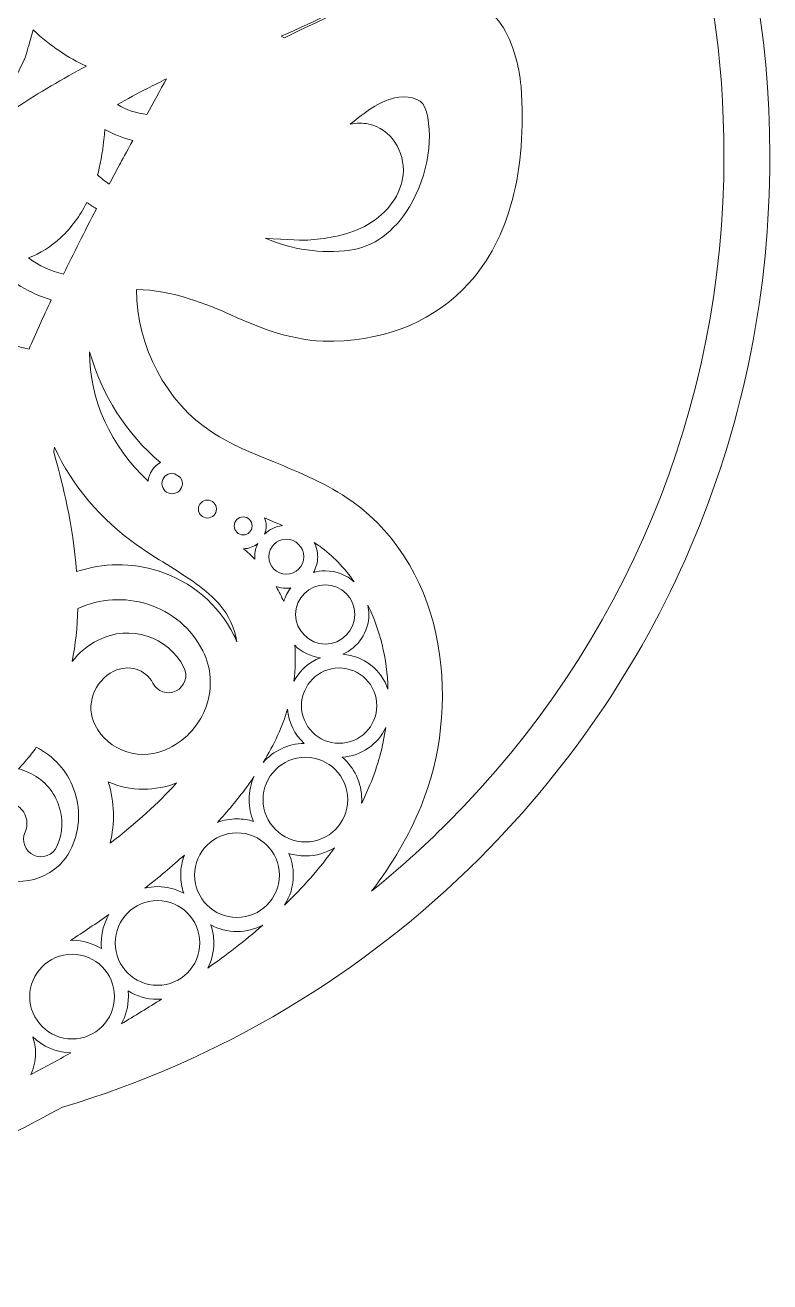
# Model space of a CAD drawing. Header units: millimetres. Extents: x -62 to 1216, y -386 to -56.
# Drawn here: x 777.4 to 884.3, y -386.4 to -206 of the extents above; entities that cross this region are included whole.
import ezdxf

# ---------------------------------------------------------------- set-up
doc = ezdxf.new("R2010")
doc.units = ezdxf.units.MM
doc.header["$MEASUREMENT"] = 0
doc.layers.add('Layer 2', color=7, linetype='Continuous')

msp = doc.modelspace()

# ---------------------------------------------------------------- linework, layer by layer
at = {"layer": 'Layer 2', "lineweight": 0}
for points, knots in [([(884.25, -224.68), (884.25, -189.84), (871.59, -156.51), (848.52, -130.55), (848.09, -129.2), (847.58, -127.64), (847.1, -126.18), (843.89, -116.44), (839.88, -104.25), (839.89, -93.31), (839.93, -88.35), (840.81, -83.65), (842.99, -79.57), (846.3, -73.37), (852.49, -68.78), (861.4, -66.29), (861.4, -66.29), (874.24, -62.86), (874.24, -62.86), (874.24, -62.86), (873.12, -62.82), (873.12, -62.82), (873.12, -62.82), (860.91, -62.23), (860.91, -62.23), (852.93, -61.96), (832.89, -63.07), (823.53, -76.27), (819.91, -81.37), (817.65, -87.94), (817, -96.58), (816.83, -98.74), (816.75, -101), (816.74, -103.66), (794.42, -89.84), (768.64, -82.55), (742.12, -82.55), (715.63, -82.55), (689.85, -89.84), (667.54, -103.65), (667.49, -98.22), (667.07, -93.82), (666.22, -89.86), (664.12, -80.09), (658.81, -72.88), (650.44, -68.06), (643.17, -63.89), (633.79, -61.69), (623.34, -62.05), (623.34, -62.05), (611.13, -62.82), (611.13, -62.82), (611.13, -62.82), (610.01, -62.86), (610.01, -62.86), (610.01, -62.86), (622.93, -66.31), (622.93, -66.31), (631.84, -68.8), (637.95, -73.37), (641.26, -79.57), (643.43, -83.65), (644.31, -88.35), (644.36, -93.31), (644.36, -104.25), (640.35, -116.44), (637.15, -126.18), (636.67, -127.65), (636.16, -129.21), (635.73, -130.56), (612.66, -156.52), (599.99, -189.84), (599.99, -224.68), (599.99, -224.75), (600, -224.83), (600, -224.91), (600, -224.95), (599.99, -224.99), (599.99, -225.03), (599.99, -262.99), (614.78, -298.68), (641.62, -325.53), (658.21, -342.12), (678.72, -354.42), (700.91, -361.11), (705.79, -363.75), (710.68, -366.28), (715.25, -368.61), (715.25, -368.61), (715.78, -368.88), (715.78, -368.88), (722.42, -372.28), (729.28, -375.79), (735.2, -380.33), (737.09, -381.78), (738.91, -383.36), (740.61, -385.02), (740.61, -385.02), (741.99, -386.35), (741.99, -386.35), (741.99, -386.35), (743.36, -385.02), (743.36, -385.02), (745.06, -383.36), (746.88, -381.78), (748.77, -380.33), (754.69, -375.79), (761.55, -372.28), (768.19, -368.89), (768.19, -368.89), (768.72, -368.61), (768.72, -368.61), (773.17, -366.33), (777.95, -363.87), (782.74, -361.28), (805.18, -354.63), (825.89, -342.27), (842.62, -325.53), (869.47, -298.68), (884.25, -262.99), (884.25, -225.03), (884.25, -224.99), (884.25, -224.95), (884.25, -224.91), (884.25, -224.83), (884.25, -224.75), (884.25, -224.68)], [0, 0, 0, 0, 1, 1, 1, 2, 2, 2, 3, 3, 3, 4, 4, 4, 5, 5, 5, 6, 6, 6, 7, 7, 7, 8, 8, 8, 9, 9, 9, 10, 10, 10, 11, 11, 11, 12, 12, 12, 13, 13, 13, 14, 14, 14, 15, 15, 15, 16, 16, 16, 17, 17, 17, 18, 18, 18, 19, 19, 19, 20, 20, 20, 21, 21, 21, 22, 22, 22, 23, 23, 23, 24, 24, 24, 25, 25, 25, 26, 26, 26, 27, 27, 27, 28, 28, 28, 29, 29, 29, 30, 30, 30, 31, 31, 31, 32, 32, 32, 33, 33, 33, 34, 34, 34, 35, 35, 35, 36, 36, 36, 37, 37, 37, 38, 38, 38, 39, 39, 39, 40, 40, 40, 41, 41, 41, 42, 42, 42, 42]), ([(837.97, -320.5), (834.52, -323.95), (830.88, -327.23), (827.08, -330.29), (830.09, -326.37), (832.44, -322.33), (834.19, -318.08), (839.86, -304.34), (838.31, -284.33), (824.26, -274.33), (820.72, -271.81), (816.83, -270.23), (813.07, -268.69), (809.9, -267.4), (806.91, -266.18), (804.28, -264.48), (797.62, -260.17), (793.32, -252.01), (793.37, -243.95), (798.45, -244.01), (803.54, -246.06), (807, -247.63), (811.27, -249.58), (815.94, -251.38), (821.11, -251.38), (821.31, -251.38), (821.5, -251.37), (821.7, -251.37), (829.63, -251.15), (836.31, -248.28), (841.03, -243.06), (846.84, -236.64), (849.43, -226.86), (848.54, -214.8), (848.32, -211.89), (847.25, -207.86), (845.34, -205.42), (842.3, -201.53), (837.04, -200.12), (830.13, -201.34), (827, -201.89), (820.77, -204.8), (814.6, -207.81), (814.6, -207.81), (814.11, -207.59), (814.11, -207.59), (823.89, -203.51), (835.57, -196.67), (843.73, -185.53), (851.42, -175.04), (854.87, -162.46), (854, -148.08), (869.5, -170.58), (877.67, -196.97), (877.67, -224.66), (877.67, -260.86), (863.57, -294.9), (837.97, -320.5)], [0, 0, 0, 0, 1, 1, 1, 2, 2, 2, 3, 3, 3, 4, 4, 4, 5, 5, 5, 6, 6, 6, 7, 7, 7, 8, 8, 8, 9, 9, 9, 10, 10, 10, 11, 11, 11, 12, 12, 12, 13, 13, 13, 14, 14, 14, 15, 15, 15, 16, 16, 16, 17, 17, 17, 18, 18, 18, 19, 19, 19, 19]), ([(775.05, -215.54), (775.08, -215.5), (775.1, -215.46), (775.12, -215.42), (775.12, -215.42), (776.54, -212.47), (776.54, -212.47), (776.54, -212.47), (777.24, -210.98), (777.24, -210.98), (777.25, -210.94), (777.27, -210.91), (777.28, -210.88), (777.47, -210.41), (777.59, -209.97), (777.71, -209.55), (777.71, -209.55), (777.73, -209.49), (777.73, -209.49), (777.76, -209.36), (777.8, -209.23), (777.85, -209.05), (777.85, -209.05), (778.52, -206.7), (778.52, -206.7), (780.99, -208.98), (783.58, -210.74), (786.16, -211.89), (782.71, -213.74), (779.4, -215.69), (776.3, -217.71), (774.86, -218.65), (773.49, -219.6), (772.19, -220.55), (772.19, -220.55), (773.49, -218.26), (773.49, -218.26), (773.49, -218.26), (775.05, -215.54), (775.05, -215.54)], [0, 0, 0, 0, 1, 1, 1, 2, 2, 2, 3, 3, 3, 4, 4, 4, 5, 5, 5, 6, 6, 6, 7, 7, 7, 8, 8, 8, 9, 9, 9, 10, 10, 10, 11, 11, 11, 12, 12, 12, 13, 13, 13, 13]), ([(790.61, -217.39), (792.03, -216.61), (793.49, -215.83), (794.96, -215.08), (795.85, -214.62), (796.75, -214.16), (797.65, -213.71), (796.75, -215.37), (795.78, -217.14), (794.86, -218.81), (793.37, -218.66), (791.91, -218.17), (790.61, -217.39)], [0, 0, 0, 0, 1, 1, 1, 2, 2, 2, 3, 3, 3, 4, 4, 4, 4]), ([(826.71, -220.21), (825.79, -220.01), (824.89, -220.06), (824.02, -220.24), (826.17, -218.45), (828.2, -217), (830.37, -216.45), (832, -216.02), (834.26, -216.49), (834.71, -217.71), (836.16, -221.64), (835.26, -227.55), (832.52, -232.09), (830.37, -235.66), (827.34, -237.86), (823.98, -238.31), (819.81, -238.85), (815.74, -238.26), (811.83, -236.56), (814.89, -236.85), (817.52, -236.9), (818.37, -236.82), (820.76, -236.61), (823.86, -236.17), (826.58, -234.61), (829.45, -232.96), (831.33, -230.29), (831.62, -227.47), (831.96, -224.1), (829.76, -220.84), (826.71, -220.21)], [0, 0, 0, 0, 1, 1, 1, 2, 2, 2, 3, 3, 3, 4, 4, 4, 5, 5, 5, 6, 6, 6, 7, 7, 7, 8, 8, 8, 9, 9, 9, 10, 10, 10, 10]), ([(790.91, -226.07), (790.91, -226.07), (790.86, -226.16), (790.86, -226.16), (790.38, -227.06), (789.92, -227.94), (789.46, -228.81), (788.84, -228.44), (788.27, -227.99), (787.78, -227.47), (787.86, -227.15), (787.95, -226.83), (788.02, -226.51), (788.41, -224.81), (788.67, -222.99), (788.8, -220.98), (790.06, -221.7), (791.42, -222.23), (792.83, -222.54), (791.94, -224.18), (791.23, -225.47), (790.91, -226.07)], [0, 0, 0, 0, 1, 1, 1, 2, 2, 2, 3, 3, 3, 4, 4, 4, 5, 5, 5, 6, 6, 6, 7, 7, 7, 7]), ([(786.25, -231.45), (786.68, -231.78), (787.14, -232.08), (787.61, -232.35), (785.89, -235.69), (784.3, -238.84), (782.89, -241.74), (781.09, -241.32), (779.36, -240.52), (777.85, -239.42), (779.52, -238.77), (781.11, -237.76), (782.5, -236.48), (784.01, -235.07), (785.26, -233.38), (786.25, -231.45)], [0, 0, 0, 0, 1, 1, 1, 2, 2, 2, 3, 3, 3, 4, 4, 4, 5, 5, 5, 5]), ([(773.05, -240.5), (775.24, -242.82), (778.06, -244.53), (781.13, -245.42), (779.93, -247.97), (778.86, -250.34), (777.94, -252.49), (771.46, -251.37), (765.73, -246.29), (763.72, -239.89), (763.76, -239.81), (763.8, -239.74), (763.84, -239.67), (766.45, -240.32), (768.94, -240.62), (771.42, -240.59), (771.97, -240.58), (772.52, -240.55), (773.05, -240.5)], [0, 0, 0, 0, 1, 1, 1, 2, 2, 2, 3, 3, 3, 4, 4, 4, 5, 5, 5, 6, 6, 6, 6]), ([(795.03, -271.44), (789.69, -266.44), (786.61, -259.77), (786.61, -252.93), (786.62, -252.92), (786.63, -252.9), (786.63, -252.89), (788.38, -259.11), (791.94, -264.67), (796.78, -268.77), (795.82, -269.31), (795.14, -270.29), (795.03, -271.44)], [0, 0, 0, 0, 1, 1, 1, 2, 2, 2, 3, 3, 3, 4, 4, 4, 4]), ([(797.65, -283.37), (797.65, -283.37), (797.76, -283.43), (797.76, -283.43), (800.59, -285.2), (803.52, -287.03), (805.36, -289.23), (806.59, -290.7), (807.41, -292.51), (807.78, -294.5), (807.65, -294.18), (807.5, -293.86), (807.34, -293.55), (805.11, -289.12), (801.26, -285.85), (796.49, -284.34), (792.68, -283.13), (788.57, -283.17), (784.77, -284.43), (784.26, -277.65), (782.67, -271.67), (781.79, -268.37), (781.79, -268.37), (781.51, -267.28), (781.51, -267.28), (781.5, -267.21), (781.5, -267), (781.57, -266.56), (784.15, -272.12), (788.24, -276.96), (793.52, -280.68), (794.87, -281.63), (796.28, -282.51), (797.65, -283.37)], [0, 0, 0, 0, 1, 1, 1, 2, 2, 2, 3, 3, 3, 4, 4, 4, 5, 5, 5, 6, 6, 6, 7, 7, 7, 8, 8, 8, 9, 9, 9, 10, 10, 10, 11, 11, 11, 11]), ([(797.01, -271.79), (797.01, -270.98), (797.67, -270.32), (798.47, -270.32), (798.6, -270.32), (798.72, -270.35), (798.84, -270.38), (799.11, -270.57), (799.38, -270.75), (799.66, -270.94), (799.84, -271.18), (799.94, -271.47), (799.94, -271.79), (799.94, -272.6), (799.28, -273.26), (798.47, -273.26), (797.67, -273.26), (797.01, -272.6), (797.01, -271.79)], [0, 0, 0, 0, 1, 1, 1, 2, 2, 2, 3, 3, 3, 4, 4, 4, 5, 5, 5, 6, 6, 6, 6]), ([(802.25, -275.46), (802.25, -274.74), (802.83, -274.17), (803.54, -274.17), (804.25, -274.17), (804.83, -274.74), (804.83, -275.46), (804.83, -276.17), (804.25, -276.74), (803.54, -276.74), (802.83, -276.74), (802.25, -276.17), (802.25, -275.46)], [0, 0, 0, 0, 1, 1, 1, 2, 2, 2, 3, 3, 3, 4, 4, 4, 4]), ([(808.67, -279.16), (807.96, -279.16), (807.38, -278.58), (807.38, -277.87), (807.38, -277.16), (807.96, -276.58), (808.67, -276.58), (809.38, -276.58), (809.96, -277.16), (809.96, -277.87), (809.96, -278.58), (809.38, -279.16), (808.67, -279.16)], [0, 0, 0, 0, 1, 1, 1, 2, 2, 2, 3, 3, 3, 4, 4, 4, 4]), ([(811.75, -276.73), (812.61, -277.09), (813.46, -277.45), (814.29, -277.83), (813.31, -277.95), (812.42, -278.39), (811.74, -279.04), (811.88, -278.67), (811.96, -278.28), (811.96, -277.87), (811.96, -277.47), (811.88, -277.09), (811.75, -276.73)], [0, 0, 0, 0, 1, 1, 1, 2, 2, 2, 3, 3, 3, 4, 4, 4, 4]), ([(810.35, -282.65), (809.83, -282.13), (809.29, -281.63), (808.72, -281.15), (809.49, -281.14), (810.2, -280.86), (810.76, -280.41), (810.49, -280.98), (810.33, -281.62), (810.33, -282.3), (810.33, -282.42), (810.34, -282.54), (810.35, -282.65)], [0, 0, 0, 0, 1, 1, 1, 2, 2, 2, 3, 3, 3, 4, 4, 4, 4]), ([(814.85, -284.82), (813.46, -284.82), (812.33, -283.69), (812.33, -282.3), (812.33, -280.92), (813.46, -279.79), (814.85, -279.79), (816.23, -279.79), (817.36, -280.92), (817.36, -282.3), (817.36, -283.69), (816.23, -284.82), (814.85, -284.82)], [0, 0, 0, 0, 1, 1, 1, 2, 2, 2, 3, 3, 3, 4, 4, 4, 4]), ([(818.87, -280.27), (819.14, -280.44), (819.4, -280.62), (819.66, -280.8), (821.49, -282.1), (823.17, -283.84), (824.6, -285.91), (823.5, -284.92), (822.05, -284.32), (820.45, -284.32), (819.86, -284.32), (819.29, -284.4), (818.75, -284.56), (819.14, -283.89), (819.36, -283.12), (819.36, -282.3), (819.36, -281.57), (819.18, -280.88), (818.87, -280.27)], [0, 0, 0, 0, 1, 1, 1, 2, 2, 2, 3, 3, 3, 4, 4, 4, 5, 5, 5, 6, 6, 6, 6]), ([(815.5, -286.76), (815.05, -287.35), (814.71, -288.01), (814.48, -288.73), (814.16, -287.99), (813.8, -287.27), (813.39, -286.57), (813.85, -286.73), (814.34, -286.82), (814.85, -286.82), (815.07, -286.82), (815.29, -286.79), (815.5, -286.76)], [0, 0, 0, 0, 1, 1, 1, 2, 2, 2, 3, 3, 3, 4, 4, 4, 4]), ([(820.45, -286.32), (822.79, -286.32), (824.7, -288.22), (824.7, -290.57), (824.7, -292.91), (822.79, -294.82), (820.45, -294.82), (818.11, -294.82), (816.2, -292.91), (816.2, -290.57), (816.2, -288.22), (818.11, -286.32), (820.45, -286.32)], [0, 0, 0, 0, 1, 1, 1, 2, 2, 2, 3, 3, 3, 4, 4, 4, 4]), ([(798.03, -309.78), (796.12, -310.74), (793.97, -310.92), (791.95, -310.28), (789.95, -309.65), (788.34, -308.29), (787.41, -306.45), (786, -303.65), (787.21, -300.18), (790.11, -298.72), (792.19, -297.67), (794.7, -298.44), (795.7, -300.44), (796.32, -301.67), (797.83, -302.17), (799.06, -301.55), (800.29, -300.93), (800.79, -299.42), (800.17, -298.19), (797.92, -293.73), (792.4, -291.96), (787.86, -294.25), (786.35, -295.01), (785.09, -296.08), (784.12, -297.35), (784.6, -294.95), (784.87, -292.4), (784.93, -289.73), (788.12, -288.28), (791.66, -288.06), (794.97, -289.1), (798.45, -290.21), (801.26, -292.58), (802.88, -295.8), (804.11, -298.25), (804.29, -301.04), (803.39, -303.68), (802.48, -306.33), (800.58, -308.5), (798.03, -309.78)], [0, 0, 0, 0, 1, 1, 1, 2, 2, 2, 3, 3, 3, 4, 4, 4, 5, 5, 5, 6, 6, 6, 7, 7, 7, 8, 8, 8, 9, 9, 9, 10, 10, 10, 11, 11, 11, 12, 12, 12, 13, 13, 13, 13]), ([(826.56, -289.24), (828.26, -292.73), (829.33, -296.85), (829.45, -301.32), (828.52, -298.54), (825.99, -296.5), (822.96, -296.29), (825.16, -295.32), (826.7, -293.12), (826.7, -290.57), (826.7, -290.11), (826.65, -289.67), (826.56, -289.24)], [0, 0, 0, 0, 1, 1, 1, 2, 2, 2, 3, 3, 3, 4, 4, 4, 4]), ([(816.06, -295), (817.03, -295.96), (818.32, -296.61), (819.75, -296.78), (818.11, -297.42), (816.76, -298.63), (815.93, -300.16), (816.17, -298.42), (816.21, -296.69), (816.06, -295)], [0, 0, 0, 0, 1, 1, 1, 2, 2, 2, 3, 3, 3, 3]), ([(822.44, -298.26), (825.42, -298.26), (827.85, -300.69), (827.85, -303.67), (827.85, -306.65), (825.42, -309.07), (822.44, -309.07), (819.46, -309.07), (817.03, -306.65), (817.03, -303.67), (817.03, -300.69), (819.46, -298.26), (822.44, -298.26)], [0, 0, 0, 0, 1, 1, 1, 2, 2, 2, 3, 3, 3, 4, 4, 4, 4]), ([(815.05, -304.15), (815.18, -306.09), (816.06, -307.83), (817.4, -309.08), (815.08, -309.13), (813, -310.17), (811.56, -311.8), (813.13, -309.21), (814.29, -306.67), (815.05, -304.15)], [0, 0, 0, 0, 1, 1, 1, 2, 2, 2, 3, 3, 3, 3]), ([(825.66, -317.68), (825.67, -317.5), (825.68, -317.33), (825.68, -317.15), (825.68, -314.72), (824.59, -312.53), (822.88, -311.05), (825.65, -310.89), (828.01, -309.19), (829.13, -306.81), (828.74, -309.5), (828.01, -312.26), (826.86, -315.05), (826.49, -315.94), (826.08, -316.82), (825.66, -317.68)], [0, 0, 0, 0, 1, 1, 1, 2, 2, 2, 3, 3, 3, 4, 4, 4, 5, 5, 5, 5]), ([(773.09, -328.15), (771.6, -327.47), (770.45, -326.26), (769.87, -324.72), (769.29, -323.19), (769.35, -321.52), (770.02, -320.02), (770.5, -318.95), (771.38, -318.13), (772.48, -317.71), (772.99, -317.52), (773.52, -317.43), (774.05, -317.43), (774.67, -317.43), (775.28, -317.56), (775.86, -317.82), (776.6, -318.15), (777.16, -318.75), (777.45, -319.51), (777.73, -320.26), (777.71, -321.09), (777.37, -321.82), (776.81, -323.08), (777.37, -324.57), (778.63, -325.13), (779.88, -325.7), (781.37, -325.14), (781.93, -323.88), (782.81, -321.93), (782.88, -319.74), (782.12, -317.74), (781.36, -315.73), (779.87, -314.14), (777.91, -313.26), (777.43, -313.04), (776.94, -312.87), (776.43, -312.73), (777.08, -312.06), (777.68, -311.35), (778.24, -310.63), (778.49, -310.31), (778.73, -309.98), (778.98, -309.63), (781.46, -310.87), (783.35, -312.97), (784.34, -315.58), (785.38, -318.33), (785.28, -321.32), (784.07, -323.99), (783.16, -326.01), (781.52, -327.56), (779.44, -328.34), (777.37, -329.13), (775.11, -329.06), (773.09, -328.15)], [0, 0, 0, 0, 1, 1, 1, 2, 2, 2, 3, 3, 3, 4, 4, 4, 5, 5, 5, 6, 6, 6, 7, 7, 7, 8, 8, 8, 9, 9, 9, 10, 10, 10, 11, 11, 11, 12, 12, 12, 13, 13, 13, 14, 14, 14, 15, 15, 15, 16, 16, 16, 17, 17, 17, 18, 18, 18, 18]), ([(817.6, -323.23), (814.25, -323.23), (811.52, -320.5), (811.52, -317.15), (811.52, -313.8), (814.25, -311.07), (817.6, -311.07), (820.95, -311.07), (823.68, -313.8), (823.68, -317.15), (823.68, -320.5), (820.95, -323.23), (817.6, -323.23)], [0, 0, 0, 0, 1, 1, 1, 2, 2, 2, 3, 3, 3, 4, 4, 4, 4]), ([(789.3, -314.62), (790.89, -315.3), (792.62, -315.65), (794.37, -315.65), (795.98, -315.65), (797.61, -315.35), (799.12, -314.76), (796.48, -317.65), (793.34, -320.49), (789.56, -323.42), (790.3, -320.53), (790.22, -317.5), (789.3, -314.62)], [0, 0, 0, 0, 1, 1, 1, 2, 2, 2, 3, 3, 3, 4, 4, 4, 4]), ([(810.14, -320.27), (809.4, -320.04), (808.6, -319.91), (807.78, -319.91), (806.79, -319.91), (805.84, -320.09), (804.96, -320.42), (806.42, -318.84), (807.8, -317.19), (809.08, -315.46), (809.48, -314.92), (809.86, -314.38), (810.23, -313.84), (809.77, -314.85), (809.52, -315.97), (809.52, -317.15), (809.52, -318.26), (809.74, -319.31), (810.14, -320.27)], [0, 0, 0, 0, 1, 1, 1, 2, 2, 2, 3, 3, 3, 4, 4, 4, 5, 5, 5, 6, 6, 6, 6]), ([(807.78, -334.07), (804.43, -334.07), (801.7, -331.34), (801.7, -327.99), (801.7, -324.64), (804.43, -321.91), (807.78, -321.91), (811.13, -321.91), (813.86, -324.64), (813.86, -327.99), (813.86, -331.34), (811.13, -334.07), (807.78, -334.07)], [0, 0, 0, 0, 1, 1, 1, 2, 2, 2, 3, 3, 3, 4, 4, 4, 4]), ([(814.62, -332.29), (815.4, -331.04), (815.86, -329.57), (815.86, -327.99), (815.86, -326.89), (815.64, -325.84), (815.24, -324.88), (815.98, -325.11), (816.78, -325.23), (817.6, -325.23), (819.13, -325.23), (820.57, -324.8), (821.79, -324.05), (819.64, -327.05), (817.19, -329.8), (814.62, -332.29)], [0, 0, 0, 0, 1, 1, 1, 2, 2, 2, 3, 3, 3, 4, 4, 4, 5, 5, 5, 5]), ([(800.13, -330.57), (799.01, -329.98), (797.73, -329.64), (796.37, -329.64), (795.75, -329.64), (795.14, -329.72), (794.56, -329.85), (796.52, -328.33), (798.42, -326.75), (800.24, -325.1), (799.9, -326), (799.7, -326.97), (799.7, -327.99), (799.7, -328.89), (799.85, -329.76), (800.13, -330.57)], [0, 0, 0, 0, 1, 1, 1, 2, 2, 2, 3, 3, 3, 4, 4, 4, 5, 5, 5, 5]), ([(796.37, -343.8), (793.02, -343.8), (790.3, -341.08), (790.3, -337.72), (790.3, -334.37), (793.02, -331.64), (796.37, -331.64), (799.73, -331.64), (802.45, -334.37), (802.45, -337.72), (802.45, -341.08), (799.73, -343.8), (796.37, -343.8)], [0, 0, 0, 0, 1, 1, 1, 2, 2, 2, 3, 3, 3, 4, 4, 4, 4]), ([(788.34, -338.53), (787.11, -337.78), (785.66, -337.34), (784.12, -337.34), (784.05, -337.34), (783.98, -337.34), (783.9, -337.35), (785.76, -336.14), (787.6, -334.9), (789.41, -333.64), (788.7, -334.84), (788.3, -336.23), (788.3, -337.72), (788.3, -338), (788.31, -338.27), (788.34, -338.53)], [0, 0, 0, 0, 1, 1, 1, 2, 2, 2, 3, 3, 3, 4, 4, 4, 5, 5, 5, 5]), ([(803.61, -341.32), (804.15, -340.24), (804.45, -339.01), (804.45, -337.72), (804.45, -336.82), (804.3, -335.95), (804.03, -335.14), (805.15, -335.73), (806.43, -336.07), (807.78, -336.07), (809.11, -336.07), (810.37, -335.75), (811.47, -335.17), (808.84, -337.47), (806.16, -339.51), (803.61, -341.32)], [0, 0, 0, 0, 1, 1, 1, 2, 2, 2, 3, 3, 3, 4, 4, 4, 5, 5, 5, 5]), ([(784.12, -351.5), (780.77, -351.5), (778.04, -348.77), (778.04, -345.42), (778.04, -342.07), (780.77, -339.34), (784.12, -339.34), (787.47, -339.34), (790.2, -342.07), (790.2, -345.42), (790.2, -348.77), (787.47, -351.5), (784.12, -351.5)], [0, 0, 0, 0, 1, 1, 1, 2, 2, 2, 3, 3, 3, 4, 4, 4, 4]), ([(791.19, -349.33), (791.83, -348.17), (792.2, -346.84), (792.2, -345.42), (792.2, -345.15), (792.19, -344.88), (792.16, -344.61), (793.39, -345.37), (794.83, -345.8), (796.37, -345.8), (796.57, -345.8), (796.76, -345.79), (796.95, -345.78), (795.04, -346.99), (793.12, -348.17), (791.19, -349.33)], [0, 0, 0, 0, 1, 1, 1, 2, 2, 2, 3, 3, 3, 4, 4, 4, 5, 5, 5, 5]), ([(778.2, -356.62), (778.62, -355.69), (778.87, -354.66), (778.87, -353.57), (778.87, -352.73), (778.72, -351.93), (778.46, -351.18), (779.88, -352.57), (781.81, -353.45), (783.94, -353.49), (782.04, -354.55), (780.12, -355.59), (778.2, -356.62)], [0, 0, 0, 0, 1, 1, 1, 2, 2, 2, 3, 3, 3, 4, 4, 4, 4])]:
    msp.add_open_spline(points, degree=3, knots=knots, dxfattribs=at)

doc.saveas('drawing.dxf')
